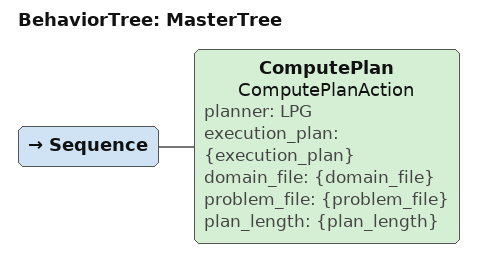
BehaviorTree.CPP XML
<!--
This Behavior Tree computes and executed a plan. If the plan failed, it has
  recovery actions to recompute a plan.
-->

<root BTCPP_format="4" main_tree_to_execute="MasterTree">

<BehaviorTree ID="MasterTree">
  <Sequence>
  <ComputePlan name="ComputePlanAction" planner="LPG" execution_plan="{execution_plan}" domain_file="{domain_file}" problem_file="{problem_file}" plan_length="{plan_length}"/>
  </Sequence>
</BehaviorTree>
</root>
